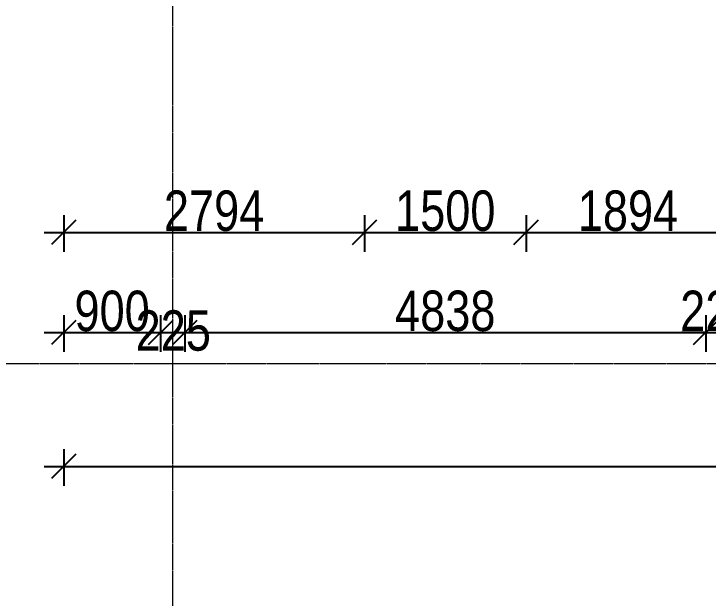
# Model space of a CAD drawing. Header units: millimetres. Extents: x -35190 to 411743, y -233114 to 23872.
# Drawn here: x 235138 to 241586, y -16002 to -10577 of the extents above; entities that cross this region are included whole.
import ezdxf

# ---------------------------------------------------------------- set-up
doc = ezdxf.new("R2010")
doc.units = ezdxf.units.MM
doc.linetypes.add('Grid Line', pattern=[22.225, 12.7, -3.175, 3.175, -3.175])
doc.layers.add('A-ANNO-DIMS', color=211, linetype='Continuous', lineweight=9)
doc.layers.add('S-GRID', color=1, linetype='Continuous', lineweight=9)
doc.styles.add('Arial_3', font='arial.ttf', dxfattribs={"width": 0.8, "height": 375})
doc.dimstyles.new('main_4_5mm', dxfattribs={"dimscale": 304.8, "dimtxt": 382.597275, "dimasz": 0.738189, "dimexe": 0.590551, "dimexo": 0.0625, "dimgap": 0.024606, "dimtad": 1, "dimdec": 0, "dimzin": 0, "dimdsep": 46, "dimtxsty": 'Arial_3', "dimblk1": 'OBLIQUE', "dimblk2": 'OBLIQUE', "dimsah": 1, "dimcen": 0.09, "dimdle": 0.590551, "dimazin": 0, "dimtfac": 1, "dimtdec": 4, "dimtix": 1, "dimtmove": 0, "dimatfit": 3, "dimfxl": 0.590551, "dimfxlon": 1, "dimtvp": 1, "dimtolj": 1, "dimtzin": 0, "dimarcsym": 2})
doc.dimstyles.new('main_4_5mm_1', dxfattribs={"dimscale": 304.8, "dimtxt": 382.597275, "dimasz": 0.738189, "dimexe": 0.590551, "dimexo": 0.0625, "dimgap": 0.024606, "dimtad": 1, "dimdec": 0, "dimzin": 0, "dimdsep": 46, "dimtxsty": 'Arial_3', "dimblk1": 'OBLIQUE', "dimblk2": 'OBLIQUE', "dimsah": 1, "dimcen": 0.09, "dimdle": 0.590551, "dimazin": 0, "dimtfac": 1, "dimtdec": 4, "dimtix": 1, "dimtmove": 1, "dimatfit": 3, "dimfxl": 0.590551, "dimfxlon": 1, "dimtvp": 1, "dimtolj": 1, "dimtzin": 0, "dimarcsym": 2})

# ---------------------------------------------------------------- blocks, each defined once
blk = doc.blocks.new('_Oblique')
at = {"color": 0, "linetype": 'ByBlock', "lineweight": -2}
blk.add_line((-0.5, -0.5), (0.5, 0.5), dxfattribs=at)
blk = doc.blocks.new('*D5554')
at = {"layer": 'A-ANNO-DIMS', "color": 0, "lineweight": -2, "transparency": 16777216}
for p, q in [((235600.9, -12445.1), (235600.9, -12786)), ((238394.6, -12445.1), (238394.6, -12786)), ((235420.9, -12606), (238574.6, -12606))]:
    blk.add_line(p, q, dxfattribs=at)
at = {"layer": 'Defpoints', "color": 0, "transparency": 16777216}
for p in [(235600.9, -12426), (238394.6, -12426), (238394.6, -12606)]:
    blk.add_point(p, dxfattribs=at)
at = {"layer": 'A-ANNO-DIMS', "color": 0, "lineweight": -2, "transparency": 16777216, "xscale": 224.9999999999999, "yscale": 224.9999999999999, "zscale": 224.9999999999999, "rotation": 180}
blk.add_blockref('_Oblique', (235600.9, -12606), dxfattribs=at)
at = {"layer": 'A-ANNO-DIMS', "color": 0, "lineweight": -2, "transparency": 16777216, "xscale": 224.9999999999999, "yscale": 224.9999999999999, "zscale": 224.9999999999999}
blk.add_blockref('_Oblique', (238394.6, -12606), dxfattribs=at)
at = {"layer": 'A-ANNO-DIMS', "color": 0, "transparency": 16777216, "insert": (236997.8, -12407.1), "char_height": 375, "width": 1101.88, "attachment_point": 5, "style": 'Arial_3'}
blk.add_mtext('\\A1;2794', dxfattribs=at)
blk = doc.blocks.new('*D5555')
at = {"layer": 'A-ANNO-DIMS', "color": 0, "lineweight": -2, "transparency": 16777216}
for p, q in [((238394.6, -12445.1), (238394.6, -12786)), ((239894.6, -12445.1), (239894.6, -12786)), ((238214.6, -12606), (240074.6, -12606))]:
    blk.add_line(p, q, dxfattribs=at)
at = {"layer": 'Defpoints', "color": 0, "transparency": 16777216}
for p in [(238394.6, -12426), (239894.6, -12426), (239894.6, -12606)]:
    blk.add_point(p, dxfattribs=at)
at = {"layer": 'A-ANNO-DIMS', "color": 0, "lineweight": -2, "transparency": 16777216, "xscale": 224.9999999999999, "yscale": 224.9999999999999, "zscale": 224.9999999999999, "rotation": 180}
blk.add_blockref('_Oblique', (238394.6, -12606), dxfattribs=at)
at = {"layer": 'A-ANNO-DIMS', "color": 0, "lineweight": -2, "transparency": 16777216, "xscale": 224.9999999999999, "yscale": 224.9999999999999, "zscale": 224.9999999999999}
blk.add_blockref('_Oblique', (239894.6, -12606), dxfattribs=at)
at = {"layer": 'A-ANNO-DIMS', "color": 0, "transparency": 16777216, "insert": (239144.6, -12407.1), "char_height": 375, "width": 1101.88, "attachment_point": 5, "style": 'Arial_3'}
blk.add_mtext('\\A1;1500', dxfattribs=at)
blk = doc.blocks.new('*D5556')
at = {"layer": 'A-ANNO-DIMS', "color": 0, "lineweight": -2, "transparency": 16777216}
for p, q in [((239894.6, -12445.1), (239894.6, -12786)), ((241788.4, -12445.1), (241788.4, -12786)), ((239714.6, -12606), (241968.4, -12606))]:
    blk.add_line(p, q, dxfattribs=at)
at = {"layer": 'Defpoints', "color": 0, "transparency": 16777216}
for p in [(239894.6, -12426), (241788.4, -12426), (241788.4, -12606)]:
    blk.add_point(p, dxfattribs=at)
at = {"layer": 'A-ANNO-DIMS', "color": 0, "lineweight": -2, "transparency": 16777216, "xscale": 224.9999999999999, "yscale": 224.9999999999999, "zscale": 224.9999999999999, "rotation": 180}
blk.add_blockref('_Oblique', (239894.6, -12606), dxfattribs=at)
at = {"layer": 'A-ANNO-DIMS', "color": 0, "lineweight": -2, "transparency": 16777216, "xscale": 224.9999999999999, "yscale": 224.9999999999999, "zscale": 224.9999999999999}
blk.add_blockref('_Oblique', (241788.4, -12606), dxfattribs=at)
at = {"layer": 'A-ANNO-DIMS', "color": 0, "transparency": 16777216, "insert": (240841.5, -12407.1), "char_height": 375, "width": 1101.88, "attachment_point": 5, "style": 'Arial_3'}
blk.add_mtext('\\A1;1894', dxfattribs=at)
blk = doc.blocks.new('*D5227')
at = {"layer": 'A-ANNO-DIMS', "color": 0, "lineweight": -2, "transparency": 16777216}
for p, q in [((235600.9, -13375.1), (235600.9, -13716)), ((236500.9, -13375.1), (236500.9, -13716)), ((235420.9, -13536), (236680.9, -13536))]:
    blk.add_line(p, q, dxfattribs=at)
at = {"layer": 'Defpoints', "color": 0, "transparency": 16777216}
for p in [(235600.9, -13356), (236500.9, -13356), (236500.9, -13536)]:
    blk.add_point(p, dxfattribs=at)
at = {"layer": 'A-ANNO-DIMS', "color": 0, "lineweight": -2, "transparency": 16777216, "xscale": 224.9999999999999, "yscale": 224.9999999999999, "zscale": 224.9999999999999, "rotation": 180}
blk.add_blockref('_Oblique', (235600.9, -13536), dxfattribs=at)
at = {"layer": 'A-ANNO-DIMS', "color": 0, "lineweight": -2, "transparency": 16777216, "xscale": 224.9999999999999, "yscale": 224.9999999999999, "zscale": 224.9999999999999}
blk.add_blockref('_Oblique', (236500.9, -13536), dxfattribs=at)
at = {"layer": 'A-ANNO-DIMS', "color": 0, "transparency": 16777216, "insert": (236050.9, -13337.1), "char_height": 375, "width": 826.41, "attachment_point": 5, "style": 'Arial_3'}
blk.add_mtext('\\A1;900', dxfattribs=at)
blk = doc.blocks.new('*D5228')
at = {"layer": 'A-ANNO-DIMS', "color": 0, "lineweight": -2, "transparency": 16777216}
for p, q in [((236500.9, -13375.1), (236500.9, -13716)), ((236725.9, -13375.1), (236725.9, -13716)), ((236320.9, -13536), (236905.9, -13536))]:
    blk.add_line(p, q, dxfattribs=at)
at = {"layer": 'Defpoints', "color": 0, "transparency": 16777216}
for p in [(236500.9, -13356), (236725.9, -13356), (236725.9, -13536)]:
    blk.add_point(p, dxfattribs=at)
at = {"layer": 'A-ANNO-DIMS', "color": 0, "lineweight": -2, "transparency": 16777216, "xscale": 224.9999999999999, "yscale": 224.9999999999999, "zscale": 224.9999999999999, "rotation": 180}
blk.add_blockref('_Oblique', (236500.9, -13536), dxfattribs=at)
at = {"layer": 'A-ANNO-DIMS', "color": 0, "lineweight": -2, "transparency": 16777216, "xscale": 224.9999999999999, "yscale": 224.9999999999999, "zscale": 224.9999999999999}
blk.add_blockref('_Oblique', (236725.9, -13536), dxfattribs=at)
at = {"layer": 'A-ANNO-DIMS', "color": 0, "transparency": 16777216, "insert": (236269, -13329.6), "char_height": 375, "width": 826.41, "attachment_point": 1, "line_spacing_factor": 0.941778, "style": 'Arial_3'}
blk.add_mtext('\\A1;225', dxfattribs=at)
blk = doc.blocks.new('*D5229')
at = {"layer": 'A-ANNO-DIMS', "color": 0, "lineweight": -2, "transparency": 16777216}
for p, q in [((236725.9, -13375.1), (236725.9, -13716)), ((241563.4, -13375.1), (241563.4, -13716)), ((236545.9, -13536), (241743.4, -13536))]:
    blk.add_line(p, q, dxfattribs=at)
at = {"layer": 'Defpoints', "color": 0, "transparency": 16777216}
for p in [(236725.9, -13356), (241563.4, -13356), (241563.4, -13536)]:
    blk.add_point(p, dxfattribs=at)
at = {"layer": 'A-ANNO-DIMS', "color": 0, "lineweight": -2, "transparency": 16777216, "xscale": 224.9999999999999, "yscale": 224.9999999999999, "zscale": 224.9999999999999, "rotation": 180}
blk.add_blockref('_Oblique', (236725.9, -13536), dxfattribs=at)
at = {"layer": 'A-ANNO-DIMS', "color": 0, "lineweight": -2, "transparency": 16777216, "xscale": 224.9999999999999, "yscale": 224.9999999999999, "zscale": 224.9999999999999}
blk.add_blockref('_Oblique', (241563.4, -13536), dxfattribs=at)
at = {"layer": 'A-ANNO-DIMS', "color": 0, "transparency": 16777216, "insert": (239144.6, -13336.9), "char_height": 375, "width": 1101.88, "attachment_point": 5, "style": 'Arial_3'}
blk.add_mtext('\\A1;4838', dxfattribs=at)
blk = doc.blocks.new('*D5230')
at = {"layer": 'A-ANNO-DIMS', "color": 0, "lineweight": -2, "transparency": 16777216}
for p, q in [((241563.4, -13375.1), (241563.4, -13716)), ((241788.4, -13375.1), (241788.4, -13716)), ((241563.4, -13536), (241338.4, -13536)), ((241563.4, -13536), (241788.4, -13536)), ((241788.4, -13536), (242013.4, -13536))]:
    blk.add_line(p, q, dxfattribs=at)
at = {"layer": 'Defpoints', "color": 0, "transparency": 16777216}
for p in [(241563.4, -13356), (241788.4, -13356), (241788.4, -13536)]:
    blk.add_point(p, dxfattribs=at)
at = {"layer": 'A-ANNO-DIMS', "color": 0, "lineweight": -2, "transparency": 16777216, "xscale": 224.9999999999999, "yscale": 224.9999999999999, "zscale": 224.9999999999999}
blk.add_blockref('_Oblique', (241563.4, -13536), dxfattribs=at)
at = {"layer": 'A-ANNO-DIMS', "color": 0, "lineweight": -2, "transparency": 16777216, "xscale": 224.9999999999999, "yscale": 224.9999999999999, "zscale": 224.9999999999999, "rotation": 180}
blk.add_blockref('_Oblique', (241788.4, -13536), dxfattribs=at)
at = {"layer": 'A-ANNO-DIMS', "color": 0, "transparency": 16777216, "insert": (241675.9, -13337.1), "char_height": 375, "width": 826.41, "attachment_point": 5, "style": 'Arial_3'}
blk.add_mtext('\\A1;225', dxfattribs=at)
blk = doc.blocks.new('*D5251')
at = {"layer": 'A-ANNO-DIMS', "color": 0, "lineweight": -2, "transparency": 16777216}
for p, q in [((235600.9, -14617.9), (235600.9, -14958.8)), ((253986.9, -14617.9), (253986.9, -14958.8)), ((235420.9, -14778.8), (254166.9, -14778.8))]:
    blk.add_line(p, q, dxfattribs=at)
at = {"layer": 'Defpoints', "color": 0, "transparency": 16777216}
for p in [(235600.9, -14598.8), (253986.9, -14598.8), (253986.9, -14778.8)]:
    blk.add_point(p, dxfattribs=at)
at = {"layer": 'A-ANNO-DIMS', "color": 0, "lineweight": -2, "transparency": 16777216, "xscale": 224.9999999999999, "yscale": 224.9999999999999, "zscale": 224.9999999999999, "rotation": 180}
blk.add_blockref('_Oblique', (235600.9, -14778.8), dxfattribs=at)
at = {"layer": 'A-ANNO-DIMS', "color": 0, "lineweight": -2, "transparency": 16777216, "xscale": 224.9999999999999, "yscale": 224.9999999999999, "zscale": 224.9999999999999}
blk.add_blockref('_Oblique', (253986.9, -14778.8), dxfattribs=at)
at = {"layer": 'A-ANNO-DIMS', "color": 0, "transparency": 16777216, "insert": (244793.9, -14579.7), "char_height": 375, "width": 1377.35, "attachment_point": 5, "style": 'Arial_3'}
blk.add_mtext('\\A1;18386', dxfattribs=at)

msp = doc.modelspace()

# ---------------------------------------------------------------- linework, layer by layer
at = {"layer": 'S-GRID', "linetype": 'Grid Line'}
for p, q in [((236613.4, -24980.3), (236613.4, 17292.4)), ((231291.7, -13824.5), (294398.4, -13824.5))]:
    msp.add_line(p, q, dxfattribs=at)

# ---------------------------------------------------------------- dimensions: what is measured, and where the dimension line sits
at = {"layer": 'A-ANNO-DIMS'}
for base, p1, p2, override, picture, middle in [((238394.6, -12606), (235600.9, -12426), (238394.6, -12426), {"dimpost": '<>', "dimfxl": 2793.75}, '*D5554', (236997.8, -12407.1)), ((239894.6, -12606), (238394.6, -12426), (239894.6, -12426), {"dimpost": '<>', "dimfxl": 1500}, '*D5555', (239144.6, -12407.1)), ((241788.4, -12606), (239894.6, -12426), (241788.4, -12426), {"dimpost": '<>', "dimfxl": 1893.75}, '*D5556', (240841.5, -12407.1)), ((236500.9, -13536), (235600.9, -13356), (236500.9, -13356), {"dimpost": '<>', "dimfxl": 900}, '*D5227', (236050.9, -13337.1)), ((241563.3786243, -13536.0409925), (236725.8786243, -13356.0409925), (241563.3786243, -13356.0409925), {"dimpost": '<>', "dimfxl": 4837.5}, '*D5229', (239144.6286243, -13336.9482231)), ((241788.4, -13536), (241563.4, -13356), (241788.4, -13356), {"dimpost": '<>', "dimfxl": 225}, '*D5230', (241675.9, -13337.1)), ((253986.9, -14778.8), (235600.9, -14598.8), (253986.9, -14598.8), {"dimpost": '<>', "dimfxl": 18386}, '*D5251', (244793.9, -14579.7))]:
    dim = msp.add_linear_dim(base=base, p1=p1, p2=p2, dimstyle='main_4_5mm', override=override, dxfattribs=at)
    dim.commit()
    dim.dimension.update_dxf_attribs({"geometry": picture, "text_midpoint": middle})
dim = msp.add_linear_dim(base=(236725.9, -13536), p1=(236500.9, -13356), p2=(236725.9, -13356), dimstyle='main_4_5mm_1', override={"dimpost": '<>', "dimfxl": 225}, dxfattribs=at)
dim.commit()
dim.dimension.update_dxf_attribs({"geometry": '*D5228', "text_midpoint": (236682.2, -13837.1), "dimtype": 160})

doc.saveas('drawing.dxf')
